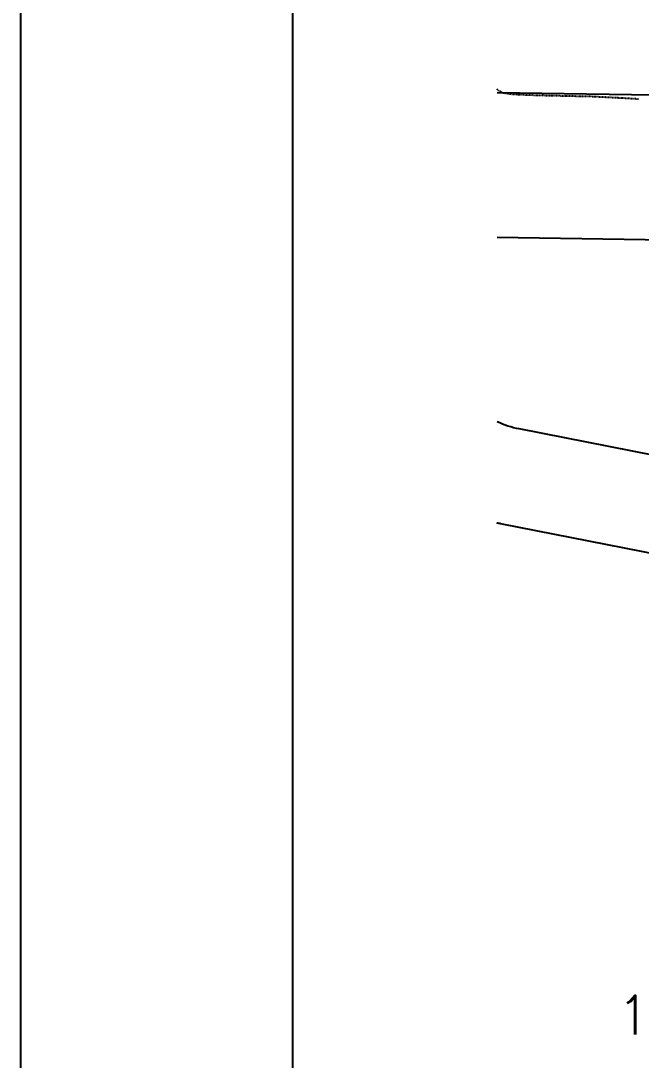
# Model space of a CAD drawing. Header units: inches. Extents: x 0 to 5400, y 0 to 3454.
# Drawn here: x 0 to 321, y 1926 to 2464 of the extents above; entities that cross this region are included whole.
import ezdxf
from ezdxf.enums import TextEntityAlignment as Align

# ---------------------------------------------------------------- set-up
doc = ezdxf.new("R2010")
doc.units = ezdxf.units.IN
doc.header["$MEASUREMENT"] = 0
doc.linetypes.add('HIDDEN2', pattern=[0.1875, 0.125, -0.0625])
for name, color, linetype in [('6', 7, 'Continuous'), ('SHEET', 4, 'Continuous'), ('TEXT-EXHIBIT', 4, 'Continuous'), ('TOPO_CON', 9, 'HIDDEN2')]:
    doc.layers.add(name, color=color, linetype=linetype)
doc.styles.add('ROMANS', font='romans')

msp = doc.modelspace()

# ---------------------------------------------------------------- linework, layer by layer
at = {"layer": '6', "color": 1, "linetype": 'Continuous', "flags": 128}
for points in [[(246.69, 2426.7), (350.94, 2425.07)], [(246.69, 2351.83), (345.29, 2350.29)], [(504.19, 2203.96), (258.11, 2252.44)], [(422.69, 2169.06), (248.44, 2203.38)]]:
    msp.add_lwpolyline(points, dxfattribs=at)
for points in [[(258.11, 2252.44), (258.11, 2252.44, -0.060265), (246.69, 2256.16), (246.69, 2256.16)], [(248.44, 2203.38), (248.44, 2203.38, -0.00448), (246.69, 2203.75), (246.69, 2203.75)]]:
    msp.add_lwpolyline(points, format="xyb", dxfattribs=at)
at = {"layer": 'SHEET', "color": 20, "linetype": 'Continuous', "flags": 128}
msp.add_lwpolyline([(0, 0), (0, 3454.2), (5400, 3454.2), (5400, 0), (0, 0)], close=True, dxfattribs=at)
at = {"layer": 'SHEET', "color": 17, "linetype": 'Continuous', "flags": 128}
msp.add_lwpolyline([(140.67, 17.1), (5300.67, 17.1), (5300.67, 3437.1), (140.67, 3437.1), (140.67, 17.1)], close=True, dxfattribs=at)
at = {"layer": 'TOPO_CON', "color": 11, "linetype": 'HIDDEN2', "flags": 128}
msp.add_lwpolyline([(319.84, 2423.24), (318.57, 2423.34), (317.31, 2423.43), (314.9, 2423.57), (314.9, 2423.57), (310.19, 2423.82), (304.34, 2424.13), (299.69, 2424.36), (299.69, 2424.36), (297.9, 2424.46), (297.31, 2424.49), (295.22, 2424.56), (295.22, 2424.56), (283.06, 2424.81), (266.85, 2425.17), (254.34, 2425.7), (254.34, 2425.7), (249.91, 2426.37), (248.24, 2427.24), (246.69, 2428.35), (246.69, 2428.35)], dxfattribs=at)

# ---------------------------------------------------------------- texts
at = {"layer": 'TEXT-EXHIBIT', "color": 4, "linetype": 'Continuous', "style": 'ROMANS'}
msp.add_text('100-YR FLOODPLAIN', height=20, dxfattribs=at).set_placement((589.11, 1958.89), align=Align.TOP_RIGHT)

doc.saveas('drawing.dxf')
